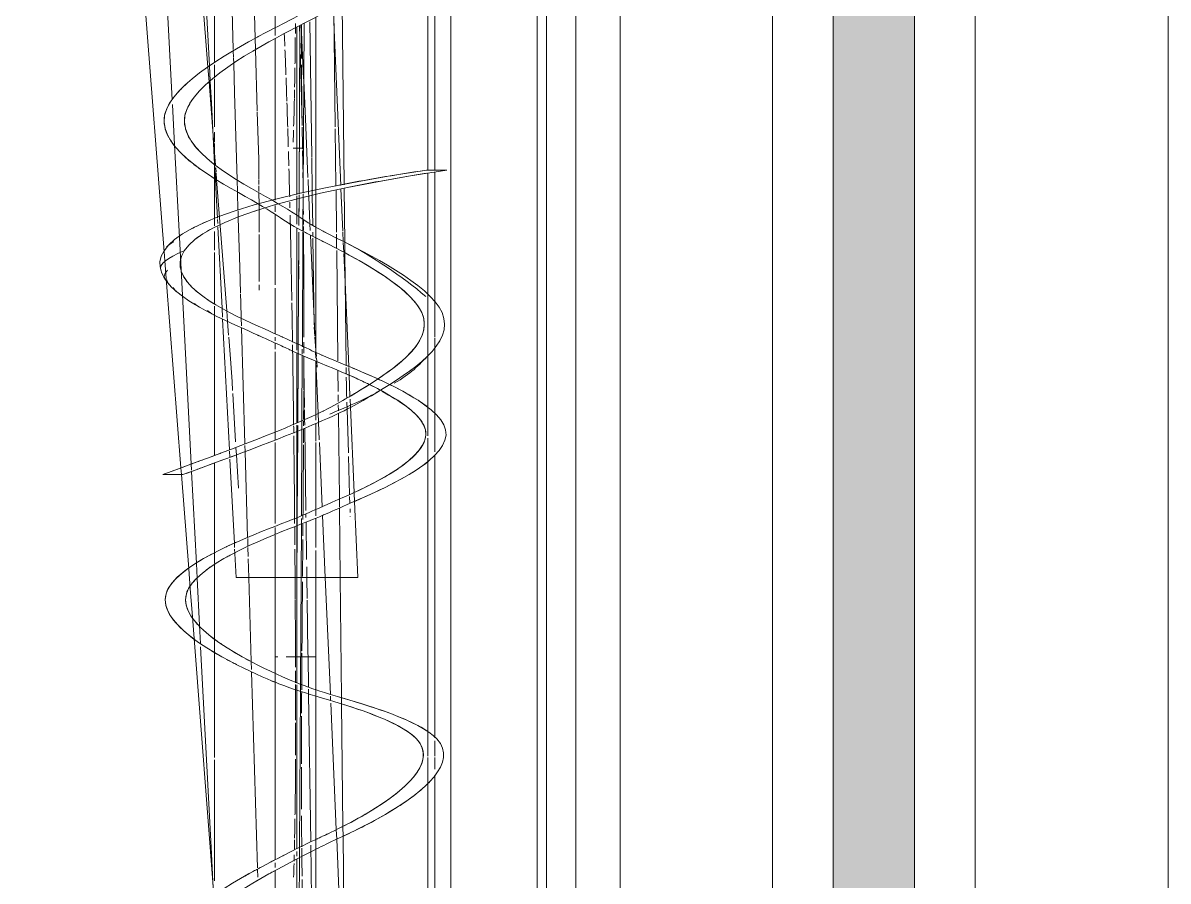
# Model space of a CAD drawing. Header units: inches. Extents: x -2349 to 1043, y -456 to 2193.
# Drawn here: x 991.59 to 1005.7, y 315.63 to 326.2 of the extents above; entities that cross this region are included whole.
import ezdxf

# ---------------------------------------------------------------- set-up
doc = ezdxf.new("R2010")
doc.units = ezdxf.units.IN
doc.header["$MEASUREMENT"] = 0
for name, color, linetype, lineweight in [('5033_00_7th-9th Floors_Updated_dwg', 8, 'Continuous', 9), ('A-GLAZ-CURT', 52, 'Continuous', 13), ('A-GLAZ-CWMG', 51, 'Continuous', 13), ('A-Shell', 7, 'Continuous', 9), ('A-WALL', 113, 'Continuous', 13), ('I-FURN', 30, 'Continuous', 9), ('I-WALL', 2, 'Continuous', 13)]:
    doc.layers.add(name, color=color, linetype=linetype, lineweight=lineweight)

# ---------------------------------------------------------------- blocks, each defined once
blk = doc.blocks.new('5033_00_7th-9th Floors_Updated_dwg-8585573-7TH FLOOR POWER _ SIGNAL')
at = {"layer": 'A-Shell'}
for p, q in [((993.954, 145.704), (993.954, 146.308)), ((993.954, 146.308), (993.954, 145.704)), ((993.954, 145.503), (993.954, 145.66)), ((993.954, 145.66), (993.954, 145.503)), ((993.954, 144.896), (993.954, 145.49)), ((993.954, 145.49), (993.954, 144.896)), ((993.954, 144.713), (993.954, 144.834)), ((993.954, 144.834), (993.954, 144.713)), ((993.954, 143.378), (993.954, 143.61)), ((993.954, 143.61), (993.954, 143.378)), ((993.954, 135.608), (993.954, 137.099)), ((993.954, 137.099), (993.954, 135.608))]:
    blk.add_line(p, q, dxfattribs=at)
at = {"layer": 'A-Shell', "flags": 128}
for points in [[(993.954, 143.679), (993.954, 143.756), (993.954, 144.263), (993.954, 144.44), (993.954, 144.588), (993.954, 144.694)], [(993.954, 144.694), (993.954, 144.588), (993.954, 144.44), (993.954, 144.263), (993.954, 143.756), (993.954, 143.679)], [(993.954, 142.716), (993.954, 143.294), (993.954, 143.35)], [(993.954, 143.35), (993.954, 143.294), (993.954, 142.716)], [(993.954, 140.852), (993.954, 142.58), (993.954, 142.688)], [(993.954, 142.688), (993.954, 142.58), (993.954, 140.852)], [(993.954, 139.52), (993.954, 139.648), (993.954, 140.759)], [(993.954, 140.759), (993.954, 139.648), (993.954, 139.52)], [(993.954, 137.127), (993.954, 138.427), (993.954, 138.594), (993.954, 139.507)], [(993.954, 139.507), (993.954, 138.594), (993.954, 138.427), (993.954, 137.127)]]:
    blk.add_lwpolyline(points, dxfattribs=at)
blk = doc.blocks.new('System Panel - Glazed-7824389-7TH FLOOR POWER _ SIGNAL')
at = {"layer": 'A-GLAZ-CURT', "lineweight": 9}
blk.add_hatch(color=7, dxfattribs=at).paths.add_polyline_path([(-29.25, -0.5), (29.25, -0.5), (29.25, 0.5), (-29.25, 0.5)], flags=0)
at = {"layer": 'A-GLAZ-CURT', "color": 8, "lineweight": 20}
for p, q in [((29.25, 0.5), (-29.25, 0.5)), ((-29.25, -0.5), (29.25, -0.5))]:
    blk.add_line(p, q, dxfattribs=at)
blk = doc.blocks.new('Rectangular Mullion - 1_5_ x 2_5_ rectangular SS-7796962-7TH FLOOR POWER _ SIGNAL')
at = {"layer": 'A-GLAZ-CWMG', "lineweight": 9}
for p, q in [((1000.829, -245.792), (1000.829, -304.292)), ((1003.329, -245.792), (1003.329, -304.292))]:
    blk.add_line(p, q, dxfattribs=at)
blk = doc.blocks.new('Walls 1 - Walls 1-7438491-7TH FLOOR POWER _ SIGNAL')
at = {"layer": 'A-WALL', "lineweight": 9}
for p, q in [((996.868, 298.776), (996.868, 435.47)), ((998.408, 435.457), (998.408, 298.789)), ((997.929, 435.186), (997.929, 298.776)), ((998.046, 435.249), (998.046, 298.776)), ((998.954, 434.474), (998.954, 299.772)), ((996.584, 327.087), (996.584, 324.384)), ((996.67, 327.18), (996.67, 324.384)), ((996.584, 324.342), (996.584, 322.843)), ((996.67, 324.358), (996.67, 322.751)), ((996.584, 322.843), (996.584, 322.105)), ((996.67, 322.751), (996.67, 322.325)), ((996.67, 322.315), (996.67, 322.204)), ((996.67, 322.204), (996.67, 321.374)), ((996.584, 322.105), (996.584, 321.46)), ((996.584, 321.46), (996.584, 321.112)), ((996.67, 321.374), (996.67, 320.913)), ((996.584, 321.082), (996.584, 320.803)), ((996.67, 320.874), (996.67, 317.389)), ((996.584, 320.803), (996.584, 317.453)), ((996.584, 317.453), (996.584, 317.165)), ((996.67, 317.355), (996.67, 317.165)), ((996.584, 317.146), (996.584, 316.837)), ((996.67, 317.146), (996.67, 317.004)), ((996.67, 316.931), (996.67, 315.133)), ((996.584, 316.837), (996.584, 315.133))]:
    blk.add_line(p, q, dxfattribs=at)
blk = doc.blocks.new('Curtains_and_Valance_14992 - Curtains_and_Valance_14992-7816730-7TH FLOOR POWER _ SIGNAL')
at = {"layer": 'I-FURN'}
for p, q in [((-0.25, -51.475), (-0.25, -49.291)), ((0.25, -51.346), (0.25, -53.482)), ((-0.25, -51.573), (-0.25, -51.475)), ((-0.25, -52.053), (-0.25, -51.609)), ((-0.25, -53.603), (-0.25, -52.053)), ((0.25, -53.482), (0.25, -53.537)), ((0.25, -53.537), (0.25, -53.944)), ((-0.25, -53.745), (-0.25, -53.669)), ((-0.25, -54.643), (-0.25, -53.778)), ((0.25, -53.944), (0.25, -54.066)), ((0.25, -54.066), (0.25, -55.478)), ((-0.25, -55.249), (-0.25, -54.686)), ((-0.25, -55.336), (-0.25, -55.29)), ((-0.25, -55.436), (-0.25, -55.362)), ((-0.25, -56.454), (-0.25, -55.471)), ((0.25, -55.478), (0.25, -55.546)), ((0.25, -55.585), (0.25, -56.239)), ((0.25, -56.239), (0.25, -56.31)), ((0.25, -56.352), (0.25, -56.48)), ((-0.25, -56.554), (-0.25, -56.454)), ((0.25, -56.48), (0.25, -56.571)), ((-0.25, -57.583), (-0.25, -56.585)), ((0.25, -56.585), (0.25, -57.412)), ((-1.638, -56.982), (-1.388, -56.982)), ((-1.395, -56.982), (-1.638, -56.982)), ((0.25, -57.412), (0.25, -57.488)), ((0.25, -57.519), (0.25, -57.879)), ((-0.25, -57.718), (-0.25, -57.634)), ((-0.25, -58.25), (-0.25, -57.73)), ((0.25, -57.918), (0.25, -58.25)), ((-0.25, -59.228), (-0.25, -58.25)), ((0.25, -58.25), (0.25, -59.228)), ((-0.25, -59.228), (-0.221, -59.228)), ((-0.115, -59.228), (0.064, -59.228)), ((0.064, -59.228), (-0.061, -59.228)), ((0.125, -59.228), (0.064, -59.228)), ((0.064, -59.228), (0.25, -59.228)), ((0.25, -59.228), (0.16, -59.228))]:
    blk.add_line(p, q, dxfattribs=at)
for points, knots in [([(1.612, -42.982), (-3.36, -43.732), (-0.567, -44.964), (-0.06, -45.199), (0.123, -45.29), (2.402, -46.2), (0.497, -47.056), (0.1, -47.227), (-0.084, -47.307), (-2.401, -48.2), (-0.557, -49.18), (-0.102, -49.346), (0.084, -49.419), (2.115, -49.993), (1.072, -50.843), (0.072, -51.31), (-0.063, -51.374), (-2.413, -52.624), (-0.52, -53.59), (-0.126, -53.863), (0.078, -53.989), (2.242, -55.045), (0.663, -56.031), (0.134, -56.337), (-1.638, -56.982)], [0, 0, 0, 0, 0.240006, 0.346028, 0.435385, 0.567258, 0.705446, 0.781054, 0.867615, 1.000182, 1.140633, 1.217642, 1.295283, 1.396845, 1.523539, 1.595738, 1.704487, 1.841589, 1.987855, 2.066847, 2.153705, 2.27896, 2.414522, 2.535586, 2.535586, 2.535586, 2.535586]), ([(-1.388, -56.982), (0.384, -56.337), (0.913, -56.031), (2.492, -55.045), (0.328, -53.989), (0.124, -53.863), (-0.27, -53.59), (-2.163, -52.624), (0.187, -51.374), (0.322, -51.31), (1.322, -50.843), (2.365, -49.993), (0.334, -49.419), (0.148, -49.346), (-0.307, -49.18), (-2.151, -48.2), (0.166, -47.307), (0.35, -47.227), (0.747, -47.056), (2.652, -46.2), (0.373, -45.29), (0.19, -45.199), (-0.317, -44.964), (-3.11, -43.732), (1.862, -42.982)], [0, 0, 0, 0, 0.121064, 0.256626, 0.381881, 0.468739, 0.547731, 0.693997, 0.831099, 0.939848, 1.012047, 1.138741, 1.240303, 1.317944, 1.394953, 1.535404, 1.667971, 1.754532, 1.83014, 1.968328, 2.100201, 2.189558, 2.29558, 2.535586, 2.535586, 2.535586, 2.535586]), ([(-1.565, -52.825), (-1.611, -52.739), (-1.644, -52.596), (-1.578, -52.447), (-1.541, -52.391)], [-1.87231962, -1.87231962, -1.87231962, -1.87231962, -1.84158933, -1.82245237, -1.82245237, -1.82245237, -1.82245237]), ([(-1.292, -52.392), (-1.328, -52.448), (-1.375, -52.553), (-1.372, -52.655), (-1.362, -52.702)], [-0.71301115, -0.71301115, -0.71301115, -0.71301115, -0.69399659, -0.67777463, -0.67777463, -0.67777463, -0.67777463]), ([(1.004, -55.811), (1.355, -55.58), (1.979, -55.047), (0.971, -54.443), (0.589, -54.24)], [-2.3879779, -2.3879779, -2.3879779, -2.3879779, -2.2789599, -2.1852393, -2.1852393, -2.1852393, -2.1852393]), ([(0.655, -56.027), (0.687, -56.008), (0.767, -55.96), (0.852, -55.908), (0.904, -55.875)], [-2.42525239, -2.42525239, -2.42525239, -2.42525239, -2.41452221, -2.39829736, -2.39829736, -2.39829736, -2.39829736]), ([(1.042, -55.944), (1.028, -55.952), (0.914, -56.024), (0.675, -56.131), (0.42, -56.237)], [-0.12549318, -0.12549318, -0.12549318, -0.12549318, -0.1210637, -0.08585817, -0.08585817, -0.08585817, -0.08585817])]:
    blk.add_open_spline(points, degree=3, knots=knots, dxfattribs=at)
for points in [[(-0.47, -51.592), (-0.458, -51.586), (-0.447, -51.58), (-0.435, -51.573)], [(-0.473, -51.733), (-0.475, -51.735), (-0.478, -51.736), (-0.48, -51.738)], [(-1.434, -52.255), (-1.405, -52.225), (-1.374, -52.195), (-1.341, -52.165)], [(-1.488, -52.317), (-1.471, -52.297), (-1.454, -52.277), (-1.435, -52.257)], [(-1.248, -52.329), (-1.264, -52.35), (-1.278, -52.37), (-1.291, -52.391)], [(-1.355, -52.728), (-1.344, -52.769), (-1.325, -52.81), (-1.301, -52.849)], [(-1.499, -52.925), (-1.518, -52.9), (-1.536, -52.875), (-1.551, -52.849)], [(-1.278, -52.885), (-1.255, -52.919), (-1.228, -52.952), (-1.198, -52.985)], [(-1.294, -53.128), (-1.321, -53.106), (-1.347, -53.084), (-1.372, -53.061)], [(-1.183, -53.214), (-1.207, -53.196), (-1.23, -53.179), (-1.253, -53.161)], [(-1.044, -53.129), (-1.026, -53.143), (-1.009, -53.157), (-0.99, -53.171)], [(-0.974, -53.352), (-0.993, -53.341), (-1.011, -53.329), (-1.03, -53.317)], [(-0.074, -53.893), (-0.083, -53.888), (-0.091, -53.882), (-0.1, -53.877)], [(0.135, -54.008), (0.125, -54.003), (0.116, -53.998), (0.107, -53.993)], [(0.323, -53.975), (0.342, -53.985), (0.363, -53.996), (0.386, -54.008)], [(0.365, -54.125), (0.352, -54.118), (0.338, -54.111), (0.325, -54.104)], [(0.615, -54.125), (0.929, -54.283), (1.321, -54.54), (1.603, -54.789)], [(1.647, -55.501), (1.515, -55.638), (1.421, -55.738), (1.216, -55.857)], [(0.904, -55.875), (0.937, -55.854), (0.971, -55.833), (1.004, -55.811)], [(1.135, -55.887), (1.125, -55.893), (1.115, -55.9), (1.105, -55.906)], [(0.334, -56.202), (0.337, -56.2), (0.341, -56.198), (0.345, -56.196)], [(-0.969, -56.735), (-0.952, -56.728), (-0.935, -56.722), (-0.918, -56.716)], [(-1.312, -56.862), (-1.287, -56.853), (-1.262, -56.844), (-1.238, -56.835)], [(-1.198, -56.82), (-1.177, -56.812), (-1.155, -56.804), (-1.135, -56.797)], [(-1.074, -56.774), (-1.046, -56.764), (-1.02, -56.754), (-0.993, -56.744)], [(-0.998, -56.839), (-1.019, -56.847), (-1.042, -56.855), (-1.064, -56.863)], [(-0.874, -56.793), (-0.889, -56.798), (-0.904, -56.804), (-0.92, -56.81)], [(-0.763, -56.752), (-0.779, -56.758), (-0.796, -56.764), (-0.813, -56.77)], [(-1.638, -56.982), (-1.543, -56.947), (-1.452, -56.914), (-1.366, -56.882)], [(-1.258, -56.934), (-1.287, -56.945), (-1.317, -56.956), (-1.347, -56.967)], [(-1.144, -56.893), (-1.166, -56.9), (-1.188, -56.908), (-1.21, -56.917)]]:
    blk.add_open_spline(points, degree=3, dxfattribs=at)
blk = doc.blocks.new('Curtains_and_Valance_14992 - Curtains_and_Valance_14992-V34-7TH FLOOR POWER _ SIGNAL')
at = {"layer": 'I-FURN'}
for p, q in [((-2.449, -24), (-1.619, -34.738)), ((-0.25, -31.975), (-0.25, -29.791)), ((-0.768, -32.247), (-0.816, -30.625)), ((-1.521, -32.867), (-1.612, -31.111)), ((0.473, -31.739), (0.481, -32.468)), ((0.25, -31.846), (0.25, -33.982)), ((-0.25, -32.073), (-0.25, -31.975)), ((0.017, -31.966), (0.017, -34.033)), ((0.099, -32.606), (0.07, -31.939)), ((0.093, -34.013), (0.104, -31.921)), ((-0.25, -32.553), (-0.25, -32.109)), ((-0.765, -32.343), (-0.768, -32.261)), ((-0.763, -32.415), (-0.765, -32.351)), ((-0.752, -32.78), (-0.763, -32.415)), ((-0.25, -34.103), (-0.25, -32.553)), ((0.481, -32.468), (0.489, -33.2)), ((0.104, -32.713), (0.1, -32.635)), ((0.125, -33.2), (0.104, -32.717)), ((-0.721, -33.851), (-0.752, -32.78)), ((-1.492, -33.42), (-1.518, -32.923)), ((0.152, -33.822), (0.125, -33.204)), ((0.489, -33.223), (0.497, -33.93)), ((-1.432, -34.563), (-1.492, -33.42)), ((-0.716, -33.998), (-0.721, -33.851)), ((0.16, -34), (0.153, -33.848)), ((-0.71, -34.224), (-0.716, -34.003)), ((0.162, -34.06), (0.16, -34.002)), ((0.25, -33.982), (0.25, -34.037)), ((0.498, -33.974), (0.503, -34.495)), ((0.017, -34.05), (0.017, -34.098)), ((0.017, -34.098), (0.017, -34.289)), ((0.091, -34.338), (0.092, -34.079)), ((0.092, -34.079), (0.093, -34.024)), ((0.177, -34.393), (0.162, -34.06)), ((0.25, -34.037), (0.25, -34.444)), ((-0.707, -34.322), (-0.709, -34.235)), ((-0.25, -34.245), (-0.25, -34.169)), ((-0.25, -35.143), (-0.25, -34.278)), ((-0.689, -34.928), (-0.707, -34.322)), ((0.017, -34.289), (0.017, -34.399)), ((0.09, -34.484), (0.091, -34.338)), ((0.18, -34.476), (0.177, -34.393)), ((-1.395, -35.273), (-1.432, -34.563)), ((0.017, -34.445), (0.017, -35.869)), ((0.083, -35.907), (0.09, -34.495)), ((0.236, -35.752), (0.183, -34.532)), ((0.25, -34.444), (0.25, -34.566)), ((0.25, -34.566), (0.25, -35.978)), ((0.504, -34.521), (0.504, -34.568)), ((0.504, -34.568), (0.505, -34.698)), ((-1.619, -34.738), (-1.593, -35.068)), ((0.506, -34.72), (0.521, -36.081)), ((-0.68, -35.246), (-0.689, -34.928)), ((-1.593, -35.068), (-1.413, -37.398)), ((-1.287, -37.351), (-1.395, -35.273)), ((-0.676, -35.362), (-0.679, -35.261)), ((-0.25, -35.749), (-0.25, -35.186)), ((-0.67, -35.556), (-0.676, -35.362)), ((-0.668, -35.649), (-0.67, -35.556)), ((-0.625, -37.104), (-0.667, -35.674)), ((-0.25, -35.836), (-0.25, -35.79)), ((0.239, -35.839), (0.237, -35.79)), ((-0.25, -35.936), (-0.25, -35.862)), ((-0.25, -36.954), (-0.25, -35.971)), ((0.017, -35.869), (0.017, -35.949)), ((0.082, -35.999), (0.082, -35.939)), ((0.102, -35.908), (0.102, -35.85)), ((0.102, -35.985), (0.102, -35.919)), ((0.248, -36.047), (0.245, -35.976)), ((0.25, -35.978), (0.25, -36.046)), ((0.017, -35.986), (0.017, -36.844)), ((0.078, -36.817), (0.082, -36.014)), ((0.101, -36.175), (0.102, -36.023)), ((0.278, -36.726), (0.25, -36.085)), ((0.25, -36.085), (0.25, -36.739)), ((0.108, -36.657), (0.101, -36.175)), ((0.522, -36.199), (0.525, -36.457)), ((0.525, -36.498), (0.526, -36.582)), ((0.111, -36.802), (0.109, -36.686)), ((0.526, -36.621), (0.527, -36.696)), ((0.077, -36.923), (0.078, -36.817)), ((0.112, -36.875), (0.111, -36.802)), ((0.25, -36.739), (0.25, -36.81)), ((0.283, -36.837), (0.278, -36.726)), ((0.528, -36.726), (0.539, -37.785)), ((-0.25, -37.054), (-0.25, -36.954)), ((0.017, -36.875), (0.017, -36.947)), ((0.017, -36.947), (0.017, -38.012)), ((0.071, -37.989), (0.077, -36.923)), ((0.127, -37.924), (0.112, -36.91)), ((0.25, -36.852), (0.25, -36.98)), ((0.292, -37.052), (0.283, -36.837)), ((-0.25, -38.083), (-0.25, -37.085)), ((0.25, -36.98), (0.25, -37.071)), ((0.25, -37.085), (0.25, -37.912)), ((0.328, -37.878), (0.293, -37.085)), ((-0.622, -37.197), (-0.624, -37.125)), ((-0.591, -38.255), (-0.622, -37.197)), ((-1.283, -37.429), (-1.287, -37.351)), ((-1.413, -37.398), (-1.407, -37.482)), ((-1.407, -37.482), (-1.317, -38.642)), ((-1.223, -38.576), (-1.282, -37.442)), ((0.539, -37.785), (0.54, -37.882)), ((0.25, -37.912), (0.25, -37.988)), ((0.54, -37.895), (0.55, -38.75)), ((0.017, -38.025), (0.017, -38.111)), ((0.06, -40.063), (0.071, -38.09)), ((0.071, -38.09), (0.071, -38.025)), ((0.128, -38.01), (0.127, -37.965)), ((0.136, -38.527), (0.129, -38.067)), ((0.25, -38.019), (0.25, -38.379)), ((0.366, -38.75), (0.332, -37.984)), ((-0.25, -38.218), (-0.25, -38.134)), ((-0.25, -38.75), (-0.25, -38.23)), ((0.017, -38.111), (0.017, -40.047)), ((-0.588, -38.366), (-0.59, -38.269)), ((-0.584, -38.491), (-0.587, -38.379)), ((-0.576, -38.75), (-0.583, -38.519)), ((0.25, -38.418), (0.25, -38.75)), ((-1.317, -38.642), (-1.298, -38.884)), ((-1.214, -38.757), (-1.223, -38.576)), ((0.139, -38.75), (0.137, -38.617)), ((-1.184, -39.342), (-1.214, -38.757)), ((-0.546, -39.785), (-0.576, -38.75)), ((-0.25, -39.728), (-0.25, -38.75)), ((0.143, -39.008), (0.139, -38.75)), ((0.25, -38.75), (0.25, -39.728)), ((0.428, -40.189), (0.366, -38.75)), ((0.55, -38.75), (0.566, -40.23)), ((-1.298, -38.884), (-1.271, -39.235)), ((0.152, -39.673), (0.143, -39.027)), ((-1.271, -39.235), (-1.251, -39.501)), ((-1.172, -39.562), (-1.184, -39.342)), ((-1.251, -39.501), (-1.007, -42.661)), ((-1.037, -42.154), (-1.17, -39.603)), ((-0.543, -39.884), (-0.546, -39.785)), ((-0.25, -39.931), (-0.25, -39.728)), ((0.153, -39.728), (0.152, -39.674)), ((0.159, -40.1), (0.153, -39.728)), ((0.25, -39.728), (0.25, -40.132)), ((-0.471, -42.328), (-0.542, -39.912)), ((-0.25, -40.04), (-0.25, -39.931)), ((-0.25, -41.764), (-0.25, -40.04)), ((0.017, -40.073), (0.017, -40.138)), ((0.06, -40.152), (0.06, -40.063)), ((0.017, -40.138), (0.017, -42.088)), ((0.049, -42.071), (0.06, -40.152)), ((0.16, -40.183), (0.159, -40.124)), ((0.186, -42.007), (0.16, -40.183)), ((0.25, -40.132), (0.25, -40.204)), ((0.25, -40.204), (0.25, -41.976)), ((0.431, -40.265), (0.429, -40.212)), ((0.5, -41.856), (0.433, -40.298)), ((0.566, -40.23), (0.567, -40.306)), ((0.567, -40.306), (0.583, -41.815)), ((-0.25, -42.225), (-0.25, -41.764)), ((0.506, -41.973), (0.5, -41.856)), ((0.583, -41.824), (0.585, -41.936)), ((0.188, -42.122), (0.187, -42.046)), ((0.25, -41.976), (0.25, -42.096)), ((0.557, -43.17), (0.506, -41.973)), ((0.585, -41.936), (0.598, -43.163)), ((-1.011, -42.663), (-1.037, -42.154)), ((0.017, -42.124), (0.017, -42.184)), ((0.048, -42.199), (0.049, -42.071)), ((0.19, -42.264), (0.188, -42.126)), ((0.25, -42.096), (0.25, -43.232)), ((-0.25, -42.323), (-0.25, -42.264)), ((0.017, -42.216), (0.017, -43.283)), ((0.043, -43.276), (0.048, -42.199)), ((0.198, -42.821), (0.19, -42.265)), ((-0.467, -42.44), (-0.47, -42.342)), ((-0.25, -43.035), (-0.25, -42.359))]:
    blk.add_line(p, q, dxfattribs=at)
for points in [[(0.055, -32.178), (0.052, -32.103), (0.05, -32.027), (0.047, -31.951)], [(-0.14, -32.051), (-0.137, -32.102), (-0.135, -32.154), (-0.133, -32.205)], [(-0.131, -32.251), (-0.128, -32.327), (-0.125, -32.404), (-0.122, -32.48)], [(0.056, -32.23), (0.056, -32.213), (0.055, -32.196), (0.055, -32.178)], [(0.08, -33.175), (0.074, -32.888), (0.067, -32.599), (0.059, -32.309)], [(-0.122, -32.482), (-0.121, -32.507), (-0.12, -32.533), (-0.119, -32.558)], [(-0.118, -32.596), (-0.114, -32.692), (-0.111, -32.787), (-0.108, -32.882)], [(-0.107, -32.904), (-0.104, -33.004), (-0.1, -33.104), (-0.097, -33.204)], [(-0.097, -33.218), (-0.095, -33.293), (-0.092, -33.368), (-0.09, -33.443)], [(0.085, -33.475), (0.084, -33.385), (0.082, -33.294), (0.081, -33.204)], [(-0.088, -33.501), (-0.088, -33.52), (-0.087, -33.54), (-0.087, -33.559)], [(-0.087, -33.559), (-0.086, -33.599), (-0.085, -33.639), (-0.083, -33.679)], [(0.089, -33.718), (0.088, -33.642), (0.087, -33.567), (0.086, -33.491)], [(-0.082, -33.716), (-0.079, -33.832), (-0.076, -33.947), (-0.073, -34.062)], [(0.093, -33.979), (0.092, -33.907), (0.091, -33.835), (0.09, -33.762)], [(-0.072, -34.128), (-0.071, -34.151), (-0.071, -34.173), (-0.07, -34.196)], [(0.094, -34.084), (0.094, -34.066), (0.093, -34.048), (0.093, -34.03)], [(0.094, -34.156), (0.094, -34.132), (0.094, -34.108), (0.094, -34.084)], [(-0.068, -34.287), (-0.067, -34.326), (-0.066, -34.364), (-0.065, -34.402)], [(0.096, -34.277), (0.095, -34.238), (0.095, -34.198), (0.094, -34.158)], [(0.097, -34.402), (0.097, -34.383), (0.096, -34.364), (0.096, -34.346)], [(0.097, -34.475), (0.097, -34.46), (0.097, -34.444), (0.097, -34.428)], [(0.098, -34.576), (0.098, -34.551), (0.098, -34.526), (0.097, -34.5)], [(0.099, -34.662), (0.098, -34.636), (0.098, -34.61), (0.098, -34.584)], [(0.1, -34.989), (0.1, -34.881), (0.099, -34.773), (0.099, -34.664)], [(0.102, -35.79), (0.102, -35.526), (0.101, -35.258), (0.1, -34.989)], [(-0.046, -35.366), (-0.043, -35.528), (-0.041, -35.69), (-0.038, -35.85)], [(0.101, -35.986), (0.101, -35.963), (0.102, -35.94), (0.102, -35.918)], [(0.102, -35.909), (0.102, -35.889), (0.102, -35.87), (0.102, -35.85)], [(0.101, -36.118), (0.101, -36.086), (0.101, -36.055), (0.101, -36.024)], [(0.099, -36.801), (0.099, -36.686), (0.1, -36.571), (0.1, -36.456)], [(0.098, -36.882), (0.099, -36.862), (0.099, -36.842), (0.099, -36.823)], [(-0.024, -36.882), (-0.024, -36.911), (-0.023, -36.941), (-0.023, -36.971)], [(0.097, -37.092), (0.098, -37.035), (0.098, -36.979), (0.098, -36.922)], [(-0.023, -37.003), (-0.019, -37.283), (-0.016, -37.561), (-0.014, -37.833)], [(-0.014, -37.834), (-0.013, -37.899), (-0.013, -37.963), (-0.012, -38.027)], [(-0.012, -38.028), (-0.012, -38.047), (-0.012, -38.066), (-0.012, -38.085)], [(0.089, -38.238), (0.09, -38.19), (0.09, -38.142), (0.09, -38.094)], [(0.091, -38.037), (0.091, -38.019), (0.091, -38.001), (0.091, -37.984)], [(-0.011, -38.128), (-0.011, -38.201), (-0.01, -38.274), (-0.01, -38.346)], [(0.085, -38.739), (0.087, -38.587), (0.088, -38.435), (0.089, -38.281)], [(-0.009, -38.402), (-0.008, -38.52), (-0.007, -38.637), (-0.007, -38.754)], [(-0.007, -38.756), (-0.006, -38.845), (-0.005, -38.934), (-0.005, -39.022)], [(0.082, -39.158), (0.083, -39.04), (0.084, -38.922), (0.085, -38.803)], [(-0.005, -39.029), (-0.005, -39.074), (-0.004, -39.117), (-0.004, -39.161)], [(-0.004, -39.161), (-0.003, -39.356), (-0.002, -39.546), (-0.002, -39.735)], [(0.078, -39.654), (0.079, -39.49), (0.081, -39.325), (0.082, -39.158)], [(-0.002, -39.737), (-0.002, -39.776), (-0.001, -39.816), (-0.001, -39.855)], [(0.075, -40.076), (0.076, -39.964), (0.077, -39.851), (0.077, -39.737)], [(0.077, -39.737), (0.078, -39.719), (0.078, -39.701), (0.078, -39.683)], [(-0.001, -39.898), (-0.001, -39.948), (-0.001, -39.998), (-0.001, -40.047)], [(-0.001, -40.066), (-0.001, -40.09), (-0.001, -40.114), (-0.001, -40.138)], [(0.074, -40.28), (0.074, -40.241), (0.074, -40.202), (0.075, -40.163)], [(0.075, -40.134), (0.075, -40.115), (0.075, -40.096), (0.075, -40.076)], [(0.073, -40.419), (0.074, -40.373), (0.074, -40.327), (0.074, -40.281)], [(0.071, -41.045), (0.071, -40.853), (0.072, -40.657), (0.073, -40.458)], [(0, -40.541), (-0.001, -40.674), (-0.001, -40.806), (-0.001, -40.937)], [(0.072, -41.605), (0.071, -41.434), (0.071, -41.261), (0.071, -41.085)], [(-0.008, -41.723), (-0.009, -41.803), (-0.011, -41.881), (-0.013, -41.959)], [(0.076, -42.068), (0.074, -41.942), (0.073, -41.815), (0.073, -41.686)], [(-0.013, -41.983), (-0.013, -42.021), (-0.014, -42.06), (-0.015, -42.098)], [(-0.017, -42.165), (-0.017, -42.192), (-0.018, -42.219), (-0.019, -42.246)], [(0.077, -42.194), (0.077, -42.157), (0.076, -42.12), (0.076, -42.082)], [(-0.019, -42.274), (-0.021, -42.33), (-0.022, -42.386), (-0.024, -42.441)], [(0.08, -42.43), (0.079, -42.352), (0.078, -42.273), (0.077, -42.194)], [(0.085, -42.711), (0.084, -42.631), (0.082, -42.551), (0.081, -42.469)]]:
    blk.add_open_spline(points, degree=3, dxfattribs=at)
for points, knots in [([(-0.065, -34.402), (-0.061, -34.601), (-0.055, -34.914), (-0.049, -35.224), (-0.047, -35.337)], [-0.49242124, -0.49242124, -0.49242124, -0.49242124, -0.46153846, -0.44370275, -0.44370275, -0.44370275, -0.44370275]), ([(-0.038, -35.884), (-0.035, -36.072), (-0.03, -36.402), (-0.026, -36.729), (-0.024, -36.87)], [-0.41468798, -0.41468798, -0.41468798, -0.41468798, -0.38461538, -0.36139786, -0.36139786, -0.36139786, -0.36139786]), ([(0.1, -36.437), (0.1, -36.437), (0.101, -36.331), (0.101, -36.224), (0.101, -36.118)], [-0.61542114, -0.61542114, -0.61542114, -0.61542114, -0.61538462, -0.59819245, -0.59819245, -0.59819245, -0.59819245]), ([(0.091, -37.984), (0.092, -37.932), (0.094, -37.646), (0.096, -37.356), (0.097, -37.115)], [-0.70111886, -0.70111886, -0.70111886, -0.70111886, -0.69230769, -0.65247762, -0.65247762, -0.65247762, -0.65247762]), ([(-0.001, -40.138), (-0.001, -40.233), (-0.001, -40.355), (0, -40.478), (0, -40.507)], [-0.1714956, -0.1714956, -0.1714956, -0.1714956, -0.15384615, -0.14844941, -0.14844941, -0.14844941, -0.14844941]), ([(-0.001, -40.987), (-0.002, -41.197), (-0.003, -41.429), (-0.007, -41.651), (-0.008, -41.673)], [-0.11770568, -0.11770568, -0.11770568, -0.11770568, -0.07692308, -0.07239238, -0.07239238, -0.07239238, -0.07239238])]:
    blk.add_open_spline(points, degree=3, knots=knots, dxfattribs=at)
blk = doc.blocks.new('Curtains_and_Valance_14992 - Curtains_and_Valance_14992-V39-7TH FLOOR POWER _ SIGNAL')
at = {"layer": 'I-FURN'}
for p, q in [((-0.25, -41.226), (-0.25, -39.041)), ((-1.061, -41.698), (-1.179, -39.421)), ((-1.223, -39.861), (-1.08, -41.712)), ((0.574, -40.943), (0.598, -43.163)), ((-0.499, -41.36), (-0.508, -41.062)), ((0.043, -43.276), (0.054, -41.198)), ((0.198, -42.821), (0.174, -41.156)), ((0.25, -41.097), (0.25, -43.232)), ((0.557, -43.17), (0.47, -41.156)), ((-0.25, -41.324), (-0.25, -41.226)), ((0.017, -41.217), (0.017, -43.283)), ((-0.495, -41.488), (-0.499, -41.36)), ((-0.25, -41.804), (-0.25, -41.36)), ((-0.473, -42.25), (-0.495, -41.497)), ((-1.08, -41.712), (-1.066, -41.894)), ((-1.051, -41.883), (-1.061, -41.698)), ((-1.066, -41.894), (-1.002, -42.719)), ((-1.037, -42.154), (-1.051, -41.892)), ((-0.25, -43.353), (-0.25, -41.804)), ((-0.998, -42.908), (-1.037, -42.154)), ((-0.455, -42.851), (-0.473, -42.265)), ((-1.002, -42.719), (-0.987, -42.917)), ((0.017, -42.711), (0.046, -42.711)), ((0.017, -42.74), (0.017, -42.876)), ((0.045, -42.752), (0.044, -43.081)), ((-0.453, -42.925), (-0.455, -42.851)), ((0.017, -42.878), (0.017, -43.095)), ((0.204, -43.234), (0.198, -42.83)), ((-0.988, -43.09), (-0.998, -42.908)), ((-0.984, -42.952), (-0.98, -43.004)), ((-0.979, -43.015), (-0.973, -43.1)), ((-0.453, -43.087), (-0.453, -42.925)), ((1.862, -42.982), (1.612, -42.982)), ((-0.979, -43.28), (-0.988, -43.09)), ((-0.973, -43.1), (-0.937, -43.564)), ((-0.452, -43.16), (-0.453, -43.098)), ((-0.452, -43.245), (-0.452, -43.176)), ((0.017, -43.127), (0.017, -43.209)), ((0.044, -43.098), (0.043, -43.145)), ((0.043, -43.147), (0.043, -43.276)), ((-0.963, -43.575), (-0.979, -43.28)), ((-0.451, -43.405), (-0.452, -43.261)), ((0.017, -43.301), (0.017, -43.349)), ((0.017, -43.301), (0.017, -43.349)), ((0.042, -43.342), (0.043, -43.292)), ((0.205, -43.299), (0.204, -43.234)), ((0.211, -43.663), (0.205, -43.299)), ((0.25, -43.232), (0.25, -43.288)), ((0.25, -43.288), (0.25, -43.694)), ((0.582, -43.735), (0.559, -43.211)), ((0.598, -43.202), (0.606, -43.875)), ((-0.451, -43.467), (-0.451, -43.406)), ((-0.25, -43.496), (-0.25, -43.419)), ((0.017, -43.349), (0.017, -43.54)), ((0.017, -43.349), (0.017, -43.54)), ((0.041, -43.556), (0.042, -43.342)), ((0.042, -43.43), (0.041, -43.556)), ((0.042, -43.373), (0.042, -43.43)), ((-0.96, -43.638), (-0.963, -43.588)), ((-0.937, -43.564), (-0.929, -43.667)), ((-0.45, -43.746), (-0.451, -43.474)), ((-0.25, -44.393), (-0.25, -43.529)), ((0.017, -43.54), (0.017, -43.649)), ((0.017, -43.544), (0.017, -43.649)), ((0.041, -43.665), (0.041, -43.556)), ((0.041, -43.556), (0.041, -43.665)), ((-0.906, -44.682), (-0.958, -43.679)), ((-0.929, -43.667), (-0.848, -44.713)), ((0.017, -43.695), (0.017, -45.12)), ((0.25, -43.694), (0.25, -43.817)), ((-0.45, -43.976), (-0.45, -43.776)), ((0.017, -43.746), (0.017, -44.005)), ((0.033, -45.127), (0.04, -43.746)), ((0.04, -43.746), (0.038, -44.144)), ((0.212, -43.797), (0.212, -43.746)), ((0.228, -44.887), (0.213, -43.821)), ((0.25, -43.817), (0.25, -45.228)), ((0.587, -43.861), (0.582, -43.746)), ((0.593, -43.994), (0.588, -43.875)), ((0.606, -43.875), (0.607, -44.001)), ((-0.449, -44.079), (-0.45, -43.976)), ((0.605, -44.266), (0.594, -44.007)), ((0.607, -44.001), (0.622, -45.386)), ((-0.448, -44.353), (-0.449, -44.079)), ((0.017, -44.032), (0.017, -44.197)), ((0.038, -44.164), (0.036, -44.489)), ((0.017, -44.197), (0.017, -44.329)), ((0.654, -45.399), (0.605, -44.266)), ((-0.448, -44.462), (-0.448, -44.393)), ((-0.25, -44.999), (-0.25, -44.437)), ((0.017, -44.339), (0.017, -45.04)), ((0.036, -44.54), (0.033, -45.04)), ((-0.9, -44.792), (-0.906, -44.682)), ((-0.848, -44.713), (-0.838, -44.845)), ((-0.815, -46.426), (-0.899, -44.817)), ((-0.838, -44.845), (-0.825, -45.016)), ((0.237, -45.026), (0.229, -44.916)), ((-0.823, -45.04), (-0.802, -45.307)), ((-0.25, -45.086), (-0.25, -45.04)), ((-0.25, -45.186), (-0.25, -45.112)), ((0.017, -45.062), (0.017, -45.12)), ((0.017, -45.12), (0.017, -45.199)), ((0.017, -45.12), (0.017, -45.199)), ((0.032, -45.243), (0.033, -45.127)), ((0.033, -45.127), (0.032, -45.243)), ((0.25, -45.201), (0.238, -45.04)), ((-0.25, -46.205), (-0.25, -45.221)), ((0.017, -45.236), (0.017, -46.095)), ((0.017, -45.236), (0.017, -45.624)), ((0.027, -46.09), (0.032, -45.243)), ((0.032, -45.243), (0.031, -45.369)), ((0.25, -45.228), (0.25, -45.296)), ((0.256, -45.276), (0.252, -45.229)), ((0.26, -45.34), (0.257, -45.293)), ((0.031, -45.369), (0.03, -45.674)), ((0.25, -45.336), (0.25, -45.989)), ((0.265, -45.408), (0.261, -45.342)), ((0.623, -45.414), (0.623, -45.493)), ((0.659, -45.508), (0.655, -45.414)), ((0.67, -45.768), (0.659, -45.508)), ((-0.782, -45.587), (-0.776, -45.696)), ((0.017, -45.643), (0.017, -46.095)), ((0.029, -45.711), (0.027, -46.09)), ((0.627, -45.692), (0.629, -45.747)), ((-0.774, -45.735), (-0.739, -46.33)), ((0.629, -45.747), (0.63, -45.792)), ((0.631, -45.84), (0.634, -45.926)), ((0.676, -45.903), (0.672, -45.802)), ((0.25, -45.989), (0.25, -46.06)), ((0.634, -45.926), (0.65, -46.466)), ((0.722, -46.952), (0.676, -45.903)), ((0.017, -46.126), (0.017, -46.198)), ((0.017, -46.133), (0.017, -46.198)), ((0.027, -46.194), (0.027, -46.126)), ((0.027, -46.126), (0.027, -46.194)), ((0.25, -46.102), (0.25, -46.23)), ((-0.25, -46.304), (-0.25, -46.205)), ((0.017, -46.198), (0.017, -47.262)), ((0.017, -46.198), (0.017, -47.262)), ((0.021, -47.268), (0.027, -46.194)), ((0.027, -46.194), (0.021, -47.268)), ((0.25, -46.23), (0.25, -46.321)), ((-0.735, -46.404), (-0.73, -46.487)), ((-0.25, -47.334), (-0.25, -46.335)), ((0.25, -46.335), (0.25, -47.163)), ((-0.81, -46.517), (-0.814, -46.443)), ((-0.755, -47.579), (-0.809, -46.543)), ((-0.73, -46.487), (-0.705, -46.899)), ((0.651, -46.509), (0.665, -46.978)), ((0.726, -47.063), (0.722, -46.962)), ((0.666, -47.004), (0.669, -47.089)), ((0.767, -48), (0.726, -47.063)), ((0.02, -47.361), (0.021, -47.268)), ((0.021, -47.268), (0.02, -47.361)), ((0.25, -47.163), (0.25, -47.239)), ((0.25, -47.269), (0.25, -47.63)), ((0.671, -47.153), (0.672, -47.198)), ((0.673, -47.244), (0.674, -47.248)), ((-0.25, -47.469), (-0.25, -47.385)), ((0.017, -47.275), (0.017, -47.362)), ((0.017, -47.295), (0.017, -47.362)), ((0.017, -48), (0.02, -47.361)), ((0.017, -47.362), (0.017, -48)), ((0.017, -47.362), (0.017, -48)), ((0.02, -47.388), (0.017, -48)), ((-0.25, -48), (-0.25, -47.481)), ((-0.752, -47.63), (-0.755, -47.579)), ((-0.749, -47.698), (-0.751, -47.651)), ((0.25, -47.668), (0.25, -48)), ((-0.733, -48), (-0.748, -47.703)), ((-0.733, -48), (-0.714, -48)), ((-0.475, -48), (-0.451, -48)), ((-0.25, -48.979), (-0.25, -48)), ((0.068, -48), (0.017, -48)), ((0.25, -48), (0.25, -48.979)), ((0.331, -48), (0.342, -48)), ((0.748, -48), (0.767, -48)), ((-0.25, -49.182), (-0.25, -48.979)), ((0.25, -48.979), (0.25, -49.383)), ((-0.25, -49.291), (-0.25, -49.182)), ((-0.25, -51.015), (-0.25, -49.291)), ((0.25, -49.383), (0.25, -49.455)), ((0.25, -49.455), (0.25, -51.227)), ((-0.25, -51.475), (-0.25, -51.015)), ((0.25, -51.227), (0.25, -51.346)), ((0.25, -51.346), (0.25, -52.483)), ((-0.25, -51.573), (-0.25, -51.514)), ((-0.25, -52.286), (-0.25, -51.609))]:
    blk.add_line(p, q, dxfattribs=at)
at = {"layer": 'I-FURN', "flags": 128}
for points in [[(-0.802, -45.307), (-0.789, -45.474), (-0.782, -45.587)], [(0.624, -45.532), (0.625, -45.626), (0.627, -45.692)], [(0.017, -48), (-0.15, -48), (-0.308, -48), (-0.451, -48), (-0.569, -48), (-0.659, -48), (-0.714, -48), (-0.733, -48)], [(0.767, -48), (0.748, -48), (0.693, -48), (0.603, -48), (0.485, -48), (0.342, -48), (0.184, -48), (0.068, -48)]]:
    blk.add_lwpolyline(points, dxfattribs=at)
at = {"layer": 'I-FURN'}
for points in [[(-0.002, -41.177), (-0.003, -41.197), (-0.003, -41.217), (-0.003, -41.237)], [(0.071, -41.415), (0.071, -41.343), (0.071, -41.27), (0.071, -41.197)], [(-0.003, -41.237), (-0.003, -41.258), (-0.003, -41.279), (-0.003, -41.3)], [(-0.004, -41.349), (-0.004, -41.385), (-0.004, -41.42), (-0.005, -41.455)], [(0.072, -41.605), (0.072, -41.542), (0.072, -41.478), (0.071, -41.415)], [(-0.008, -41.723), (-0.009, -41.803), (-0.011, -41.881), (-0.013, -41.959)], [(0.08, -42.43), (0.077, -42.188), (0.074, -41.94), (0.073, -41.686)], [(-0.013, -41.991), (-0.013, -42.025), (-0.014, -42.058), (-0.015, -42.091)], [(-0.016, -42.148), (-0.018, -42.247), (-0.021, -42.344), (-0.024, -42.441)], [(-0.015, -42.098), (-0.015, -42.114), (-0.016, -42.13), (-0.016, -42.145)], [(-0.025, -42.491), (-0.026, -42.54), (-0.028, -42.588), (-0.029, -42.637)], [(0.085, -42.711), (0.084, -42.643), (0.083, -42.573), (0.082, -42.503)], [(-0.032, -42.711), (-0.022, -42.711), (-0.014, -42.711), (-0.006, -42.711)], [(-0.006, -42.711), (0.002, -42.711), (0.01, -42.711), (0.017, -42.711)], [(0.046, -42.711), (0.053, -42.711), (0.06, -42.711), (0.066, -42.711)], [(0.066, -42.711), (0.073, -42.711), (0.079, -42.711), (0.085, -42.711)], [(0.534, -43.166), (0.851, -43.104), (1.209, -43.042), (1.612, -42.982)], [(1.608, -43.021), (1.213, -43.084), (0.866, -43.147), (0.562, -43.211)], [(-0.479, -43.478), (-0.487, -43.48), (-0.495, -43.483), (-0.503, -43.486)], [(-1.284, -43.704), (-1.261, -43.692), (-1.234, -43.679), (-1.204, -43.667)], [(-1.152, -43.639), (-1.132, -43.63), (-1.109, -43.62), (-1.083, -43.611)], [(-1.051, -43.713), (-1.066, -43.721), (-1.08, -43.729), (-1.093, -43.737)], [(-1.589, -43.931), (-1.571, -43.91), (-1.541, -43.888), (-1.501, -43.866)], [(-1.193, -43.801), (-1.224, -43.823), (-1.252, -43.845), (-1.276, -43.867)], [(-1.662, -44.214), (-1.684, -44.139), (-1.575, -44.06), (-1.386, -43.98)], [(-1.403, -44.035), (-1.424, -44.088), (-1.428, -44.141), (-1.418, -44.192)], [(-1.602, -44.335), (-1.63, -44.296), (-1.62, -44.255), (-1.578, -44.213)], [(-1.386, -44.28), (-1.361, -44.329), (-1.324, -44.376), (-1.278, -44.422)], [(-1.564, -44.383), (-1.578, -44.367), (-1.586, -44.351), (-1.587, -44.335)], [(-1.47, -44.475), (-1.488, -44.46), (-1.499, -44.445), (-1.506, -44.429)], [(-1.27, -44.43), (-1.243, -44.456), (-1.214, -44.481), (-1.182, -44.506)], [(-1.092, -44.572), (-1.066, -44.59), (-1.039, -44.607), (-1.012, -44.624)], [(-1.186, -44.669), (-1.212, -44.655), (-1.231, -44.639), (-1.245, -44.623)], [(-1.008, -44.764), (-1.043, -44.747), (-1.069, -44.728), (-1.086, -44.709)], [(-0.404, -45.042), (-0.424, -45.033), (-0.448, -45.024), (-0.474, -45.014)], [(-0.181, -45.03), (-0.172, -45.034), (-0.163, -45.038), (-0.154, -45.042)], [(0.318, -45.259), (0.321, -45.261), (0.325, -45.262), (0.328, -45.263)], [(0.63, -45.389), (0.735, -45.432), (0.864, -45.486), (0.997, -45.546)], [(0.747, -45.546), (0.711, -45.529), (0.674, -45.513), (0.637, -45.498)], [(0.905, -45.621), (0.853, -45.595), (0.799, -45.57), (0.746, -45.546)], [(1.012, -45.553), (1.043, -45.567), (1.075, -45.582), (1.106, -45.597)], [(1.045, -45.692), (0.999, -45.667), (0.952, -45.644), (0.904, -45.621)], [(1.558, -46.086), (1.475, -45.954), (1.281, -45.824), (1.064, -45.709)], [(1.155, -45.621), (1.323, -45.703), (1.488, -45.794), (1.615, -45.891)], [(0.71, -46.958), (0.886, -46.877), (1.093, -46.774), (1.263, -46.66)], [(0.3, -47.141), (0.309, -47.137), (0.317, -47.133), (0.326, -47.129)], [(0.356, -47.225), (0.349, -47.228), (0.341, -47.231), (0.333, -47.235)], [(-0.86, -47.625), (-0.841, -47.616), (-0.822, -47.607), (-0.803, -47.598)], [(-0.777, -47.586), (-0.76, -47.579), (-0.744, -47.572), (-0.728, -47.565)], [(-1.186, -47.797), (-1.168, -47.787), (-1.15, -47.776), (-1.132, -47.765)], [(-1.096, -47.745), (-1.076, -47.734), (-1.055, -47.723), (-1.035, -47.712)], [(-0.808, -47.725), (-0.824, -47.733), (-0.84, -47.742), (-0.856, -47.751)], [(-1.041, -47.864), (-1.06, -47.877), (-1.079, -47.891), (-1.097, -47.904)], [(-1.233, -48.022), (-1.247, -48.037), (-1.261, -48.052), (-1.273, -48.067)], [(-1.238, -48.543), (-1.221, -48.563), (-1.203, -48.583), (-1.183, -48.603)], [(-1.14, -48.645), (-1.124, -48.659), (-1.108, -48.673), (-1.092, -48.687)], [(-1.059, -48.714), (-1.028, -48.738), (-0.996, -48.763), (-0.962, -48.787)], [(-0.95, -48.795), (-0.932, -48.808), (-0.914, -48.82), (-0.895, -48.833)], [(-1.081, -48.874), (-1.097, -48.864), (-1.113, -48.854), (-1.128, -48.844)], [(-0.954, -48.95), (-0.981, -48.935), (-1.008, -48.919), (-1.035, -48.903)], [(-0.79, -48.9), (-0.773, -48.91), (-0.756, -48.92), (-0.739, -48.93)], [(-0.811, -49.03), (-0.826, -49.021), (-0.842, -49.013), (-0.857, -49.005)], [(-0.729, -49.072), (-0.746, -49.063), (-0.764, -49.054), (-0.782, -49.045)], [(-0.617, -49), (-0.6, -49.009), (-0.584, -49.018), (-0.567, -49.026)], [(-0.259, -49.287), (-0.272, -49.282), (-0.286, -49.277), (-0.3, -49.271)], [(0.543, -49.474), (0.847, -49.564), (1.392, -49.722), (1.657, -49.916)], [(0.352, -51.179), (0.366, -51.172), (0.38, -51.165), (0.395, -51.158)], [(-0.312, -51.508), (-0.296, -51.5), (-0.281, -51.492), (-0.266, -51.484)], [(-0.205, -51.452), (-0.183, -51.44), (-0.163, -51.43), (-0.144, -51.42)], [(-0.624, -51.677), (-0.6, -51.663), (-0.576, -51.65), (-0.553, -51.637)], [(-0.533, -51.626), (-0.514, -51.616), (-0.496, -51.606), (-0.478, -51.597)], [(-0.47, -51.592), (-0.458, -51.586), (-0.447, -51.58), (-0.435, -51.573)], [(-0.266, -51.617), (-0.283, -51.626), (-0.3, -51.636), (-0.318, -51.646)], [(-0.473, -51.733), (-0.475, -51.735), (-0.478, -51.736), (-0.48, -51.738)]]:
    blk.add_open_spline(points, degree=3, dxfattribs=at)
for points, knots in [([(-0.005, -41.456), (-0.005, -41.506), (-0.006, -41.579), (-0.007, -41.651), (-0.008, -41.673)], [-0.08693062, -0.08693062, -0.08693062, -0.08693062, -0.07692308, -0.07239238, -0.07239238, -0.07239238, -0.07239238]), ([(1.612, -42.982), (-3.36, -43.732), (-0.567, -44.964), (-0.06, -45.199), (0.123, -45.29), (2.402, -46.2), (0.497, -47.056), (0.1, -47.227), (-0.084, -47.307), (-2.401, -48.2), (-0.557, -49.18), (-0.102, -49.346), (0.084, -49.419), (2.115, -49.993), (1.072, -50.843), (0.072, -51.31), (-0.063, -51.374), (-2.413, -52.624), (-0.52, -53.59), (-0.126, -53.863), (0.078, -53.989), (2.242, -55.045), (0.663, -56.031), (0.134, -56.337), (-1.638, -56.982)], [0, 0, 0, 0, 0.240006, 0.346028, 0.435385, 0.567258, 0.705446, 0.781054, 0.867615, 1.000182, 1.140633, 1.217642, 1.295283, 1.396845, 1.523539, 1.595738, 1.704487, 1.841589, 1.987855, 2.066847, 2.153705, 2.27896, 2.414522, 2.535586, 2.535586, 2.535586, 2.535586]), ([(-1.388, -56.982), (0.384, -56.337), (0.913, -56.031), (2.492, -55.045), (0.328, -53.989), (0.124, -53.863), (-0.27, -53.59), (-2.163, -52.624), (0.187, -51.374), (0.322, -51.31), (1.322, -50.843), (2.365, -49.993), (0.334, -49.419), (0.148, -49.346), (-0.307, -49.18), (-2.151, -48.2), (0.166, -47.307), (0.35, -47.227), (0.747, -47.056), (2.652, -46.2), (0.373, -45.29), (0.19, -45.199), (-0.317, -44.964), (-3.11, -43.732), (1.862, -42.982)], [0, 0, 0, 0, 0.121064, 0.256626, 0.381881, 0.468739, 0.547731, 0.693997, 0.831099, 0.939848, 1.012047, 1.138741, 1.240303, 1.317944, 1.394953, 1.535404, 1.667971, 1.754532, 1.83014, 1.968328, 2.100201, 2.189558, 2.29558, 2.535586, 2.535586, 2.535586, 2.535586]), ([(-0.071, -45.195), (-0.072, -45.195), (-0.076, -45.193), (-0.081, -45.191), (-0.083, -45.19)], [-0.348034579, -0.348034579, -0.348034579, -0.348034579, -0.346028191, -0.343360592, -0.343360592, -0.343360592, -0.343360592]), ([(1.261, -46.66), (1.478, -46.513), (1.67, -46.316), (1.577, -46.117), (1.556, -46.086)], [-0.63389648, -0.63389648, -0.63389648, -0.63389648, -0.5672579, -0.55465942, -0.55465942, -0.55465942, -0.55465942]), ([(1.649, -46.556), (1.411, -46.758), (0.985, -46.948), (0.735, -47.06), (0.715, -47.068)], [-1.91692555, -1.91692555, -1.91692555, -1.91692555, -1.83013967, -1.82245237, -1.82245237, -1.82245237, -1.82245237]), ([(-1.243, -48.764), (-1.479, -48.591), (-1.751, -48.279), (-1.458, -47.982), (-1.315, -47.881)], [-1.0731126, -1.0731126, -1.0731126, -1.0731126, -1.0001819, -0.9583727, -0.9583727, -0.9583727, -0.9583727]), ([(-1.306, -48.114), (-1.324, -48.142), (-1.386, -48.273), (-1.34, -48.407), (-1.265, -48.509)], [-1.54647258, -1.54647258, -1.54647258, -1.54647258, -1.53540402, -1.4965314, -1.4965314, -1.4965314, -1.4965314]), ([(1.498, -50.399), (1.592, -50.259), (1.636, -49.924), (0.907, -49.663), (0.567, -49.556)], [-1.4526794, -1.4526794, -1.4526794, -1.4526794, -1.3968453, -1.3206177, -1.3206177, -1.3206177, -1.3206177]), ([(0.565, -51.075), (0.67, -51.022), (1.018, -50.836), (1.379, -50.576), (1.498, -50.399)], [-1.5583288, -1.5583288, -1.5583288, -1.5583288, -1.5235391, -1.4526794, -1.4526794, -1.4526794, -1.4526794]), ([(1.648, -50.52), (1.518, -50.654), (1.125, -50.927), (0.747, -51.111), (0.598, -51.181)], [-1.0666243, -1.0666243, -1.0666243, -1.0666243, -1.0120468, -0.9508447, -0.9508447, -0.9508447, -0.9508447]), ([(0.26, -51.222), (0.264, -51.22), (0.283, -51.211), (0.302, -51.202), (0.319, -51.195)], [-1.59766225, -1.59766225, -1.59766225, -1.59766225, -1.595738088, -1.588777971, -1.588777971, -1.588777971, -1.588777971])]:
    blk.add_open_spline(points, degree=3, knots=knots, dxfattribs=at)

msp = doc.modelspace()

# ---------------------------------------------------------------- linework, layer by layer
at = {"layer": 'I-WALL', "lineweight": 9}
msp.add_line((1005.704, 1677.045), (1005.704, -450.911), dxfattribs=at)

# ---------------------------------------------------------------- block references
at = {"layer": '5033_00_7th-9th Floors_Updated_dwg', "color": 7}
msp.add_blockref('5033_00_7th-9th Floors_Updated_dwg-8585573-7TH FLOOR POWER _ SIGNAL', (0, 180.019), dxfattribs=at)
at = {"layer": 'A-GLAZ-CURT', "lineweight": 9, "rotation": 89.99999999999991}
msp.add_blockref('System Panel - Glazed-7824389-7TH FLOOR POWER _ SIGNAL', (1002.079, 336.958), dxfattribs=at)
at = {"layer": 'A-GLAZ-CWMG', "lineweight": 9}
msp.add_blockref('Rectangular Mullion - 1_5_ x 2_5_ rectangular SS-7796962-7TH FLOOR POWER _ SIGNAL', (0, 612), dxfattribs=at)
at = {"layer": 'A-WALL', "lineweight": 9}
msp.add_blockref('Walls 1 - Walls 1-7438491-7TH FLOOR POWER _ SIGNAL', (0, 0), dxfattribs=at)
at = {"layer": 'I-FURN'}
for name, p in [('Curtains_and_Valance_14992 - Curtains_and_Valance_14992-7816730-7TH FLOOR POWER _ SIGNAL', (994.954, 377.615)), ('Curtains_and_Valance_14992 - Curtains_and_Valance_14992-V39-7TH FLOOR POWER _ SIGNAL', (994.954, 367.365)), ('Curtains_and_Valance_14992 - Curtains_and_Valance_14992-V34-7TH FLOOR POWER _ SIGNAL', (994.954, 358.115))]:
    msp.add_blockref(name, p, dxfattribs=at)

doc.saveas('drawing.dxf')
